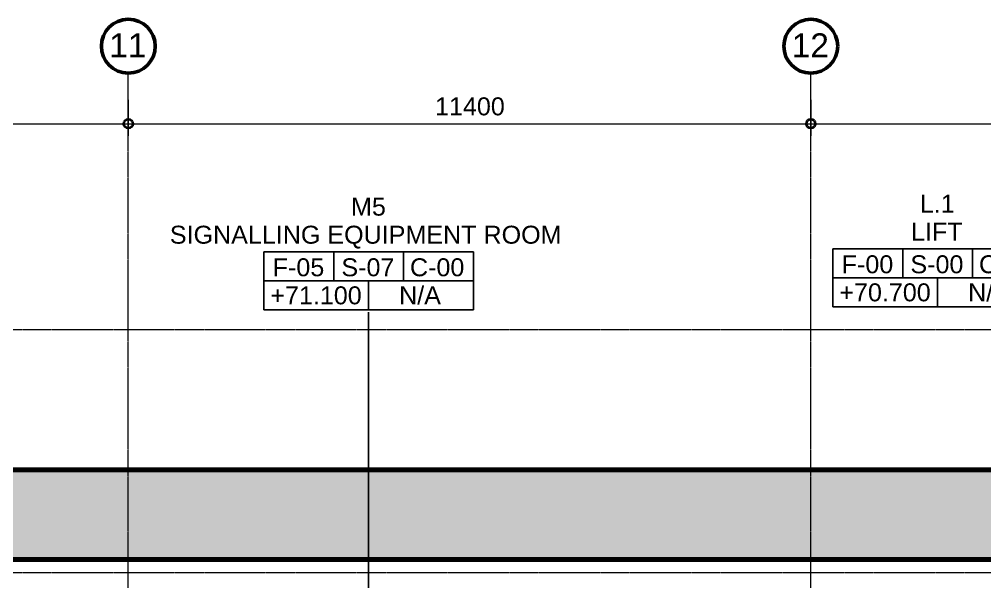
# Model space of a CAD drawing. Header units: millimetres. Extents: x -853228 to -774636, y -17776 to 22455.
# Drawn here: x -803503 to -787378, y 12044 to 21440 of the extents above; entities that cross this region are included whole.
import ezdxf

# ---------------------------------------------------------------- set-up
doc = ezdxf.new("R2010")
doc.units = ezdxf.units.MM
doc.linetypes.add('DPA_Grid _ Level 100', pattern=[10, 5.5, -1.6, 1.3, -1.6])
for name, color, linetype, lineweight in [('A-ANNO-DIMS', 1, 'Continuous', 9), ('A-ANNO-DIMS-100', 1, 'Continuous', 9), ('A-FLOR-E', 2, 'Continuous', 35), ('A-ROOM-IDEN', 3, 'Continuous', 25), ('A-ROOM-LINE', 3, 'Continuous', 25), ('A-WALL', 5, 'Continuous', 35), ('A-WALL-PATT', 1, 'Continuous', 35), ('S-GRID', 251, 'Continuous', 9), ('S-GRID-IDEN', 3, 'Continuous', 50)]:
    doc.layers.add(name, color=color, linetype=linetype, lineweight=lineweight)
doc.styles.add('Arial', font='arial.ttf', dxfattribs={"height": 400})
doc.styles.add('Arial_2', font='arial.ttf', dxfattribs={"height": 300})
doc.dimstyles.new('DPA-DIM-3_0_C-C', dxfattribs={"dimscale": 304.8, "dimtxt": 306.07782, "dimasz": 0.492126, "dimexe": 0.656168, "dimexo": 0.0625, "dimgap": 0.164042, "dimtad": 1, "dimdec": 0, "dimzin": 0, "dimdsep": 46, "dimtxsty": 'Arial_2', "dimblk1": 'DOTBLANK', "dimblk2": 'DOTBLANK', "dimsah": 1, "dimcen": 0.09, "dimdle": 0.656168, "dimadec": 8, "dimazin": 0, "dimtfac": 1, "dimtdec": 4, "dimtix": 1, "dimtmove": 0, "dimatfit": 3, "dimfxl": 1.312336, "dimfxlon": 1, "dimtvp": 1, "dimtolj": 1, "dimtzin": 0, "dimarcsym": 2})

# ---------------------------------------------------------------- blocks, each defined once
blk = doc.blocks.new('Grid - 100 Scale-2291345-4281-01 ENLARGED LOWER PLATFORM LEVEL - REFLECTED CEILING PLAN - SHEET 2')
at = {"layer": 'S-GRID-IDEN'}
blk.add_circle((0, 0), 4.5, dxfattribs=at)
blk = doc.blocks.new('DIMBLOCK4-4281-01 ENLARGED LOWER PLATFORM LEVEL - REFLECTED CEILING PLAN - SHEET 2')
at = {"layer": 'A-ANNO-DIMS-100'}
for p, q in [((-813082, 20096), (-813082, 19496)), ((-813082, 19696), (-813082, 20096)), ((-801682, 20096), (-801682, 19496)), ((-801682, 19696), (-801682, 20096)), ((-813082, 19696), (-801682, 19696))]:
    blk.add_line(p, q, dxfattribs=at)
at = {"layer": 'A-ANNO-DIMS-100', "lineweight": 35}
for centre in [(-813082, 19696), (-801682, 19696)]:
    blk.add_circle(centre, 75, dxfattribs=at)
at = {"layer": 'A-ANNO-DIMS-100', "color": 0, "insert": (-807959, 20136), "char_height": 300, "width": 1384.41, "attachment_point": 1, "line_spacing_factor": 0.941778, "style": 'Arial_2'}
blk.add_mtext('11400', dxfattribs=at)
blk = doc.blocks.new('_DotBlank')
at = {"color": 0, "linetype": 'ByBlock', "lineweight": -2}
blk.add_line((-0.5, 0), (-1, 0), dxfattribs=at)
blk.add_circle((0, 0), 0.5, dxfattribs=at)
blk = doc.blocks.new('DIMBLOCK5-4281-01 ENLARGED LOWER PLATFORM LEVEL - REFLECTED CEILING PLAN - SHEET 2')
at = {"layer": 'A-ANNO-DIMS-100'}
for p, q in [((-801682, 20096), (-801682, 19496)), ((-801682, 19696), (-801682, 20096)), ((-790282, 20096), (-790282, 19496)), ((-790282, 19696), (-790282, 20096)), ((-801682, 19696), (-790282, 19696))]:
    blk.add_line(p, q, dxfattribs=at)
at = {"layer": 'A-ANNO-DIMS-100', "lineweight": 35}
for centre in [(-801682, 19696), (-790282, 19696)]:
    blk.add_circle(centre, 75, dxfattribs=at)
at = {"layer": 'A-ANNO-DIMS-100', "color": 0, "insert": (-796559, 20136), "char_height": 300, "width": 1384.41, "attachment_point": 1, "line_spacing_factor": 0.941778, "style": 'Arial_2'}
blk.add_mtext('11400', dxfattribs=at)
blk = doc.blocks.new('DIMBLOCK6-4281-01 ENLARGED LOWER PLATFORM LEVEL - REFLECTED CEILING PLAN - SHEET 2')
at = {"layer": 'A-ANNO-DIMS-100'}
for p, q in [((-790282, 20096), (-790282, 19496)), ((-790282, 19696), (-790282, 20096)), ((-778882, 20096), (-778882, 19496)), ((-778882, 19696), (-778882, 20096)), ((-790282, 19696), (-778882, 19696))]:
    blk.add_line(p, q, dxfattribs=at)
at = {"layer": 'A-ANNO-DIMS-100', "lineweight": 35}
for centre in [(-790282, 19696), (-778882, 19696)]:
    blk.add_circle(centre, 75, dxfattribs=at)
at = {"layer": 'A-ANNO-DIMS-100', "color": 0, "insert": (-785159, 20136), "char_height": 300, "width": 1384.41, "attachment_point": 1, "line_spacing_factor": 0.941778, "style": 'Arial_2'}
blk.add_mtext('11400', dxfattribs=at)
blk = doc.blocks.new('DPA_Room Tag Box - Standard-4486259-4281-01 ENLARGED LOWER PLATFORM LEVEL - REFLECTED CEILING PLAN - SHEET 2')
at = {"layer": 'A-ROOM-LINE'}
for p, q in [((-17.5, -2.94), (-17.5, -12.6)), ((-17.5, -2.94), (17.5, -2.94)), ((-5.83, -2.94), (-5.83, -7.77)), ((5.83, -2.94), (5.83, -7.77)), ((17.5, -2.94), (17.5, -12.6)), ((-17.5, -7.77), (17.5, -7.77)), ((0, -7.77), (0, -12.6)), ((-17.5, -12.6), (17.5, -12.6))]:
    blk.add_line(p, q, dxfattribs=at)

msp = doc.modelspace()

# ---------------------------------------------------------------- hatches: boundary and pattern name
at = {"layer": 'A-WALL-PATT', "lineweight": 9}
h = msp.add_hatch(dxfattribs=at)
h.set_pattern_fill('FP_1', color=256, style=0, pattern_type=2)
h.set_pattern_definition([(50, (0, 0), (728.7365, -63.75582), [76.2, -838.2]), (355, (0, 0), (-140.9716, 764.2276), [60.96, -670.56]), (100.451, (60.7, -5.3), (587.77, 700.46675), [64.76, -712.36]), (46.184, (0, 203.2), (1084.3162, -168.171), [114.3, -1257.3]), (96.636, (90.4, 189.2), (949.6099, 989.7098), [97.14, -1068.54]), (351.184, (0, 203.2), (949.6206, 989.7012), [91.44, -1005.84]), (21, (101.6, 152.4), (606.45787, -409.06057), [76.2, -838.2]), (326, (101.6, 152.4), (247.20834, 736.7529), [60.96, -670.56]), (71.451, (152.14, 118.3), (853.66825, 327.6855), [64.76, -712.36]), (37.5, (0, 0), (12.35469, 338.22012), [33.528, -628.904, 33.528, -647.192, -673.1]), (37.5, (0, 0), (12.35469, 338.22012), [-1343.152, 33.528, -639.572]), (7.5, (0, 0), (267.27887, 400.72213), [33.528, -354.584, 33.528, -613.664, -256.54]), (7.5, (0, 0), (267.27887, 400.72213), [-1035.304, 33.528, -223.012]), (327.5, (-226.57, 0), (542.36333, -22.915345), [33.528, -220.472, 33.528, -758.952, -1051.56]), (327.5, (-226.57, 0), (542.36333, -22.915345), [-1046.48, 33.528, -1018.032]), (317.5, (-328.17, 0), (592.51696, 101.7071), [33.528, -296.672, 33.528, -492.76, -746.76]), (317.5, (-328.17, 0), (592.51696, 101.7071), [-856.488, 33.528, -713.232])])
h.paths.add_polyline_path([(-778775, 12414), (-778775, 13914), (-848907.4, 13914), (-848907.4, 12414), (-785882.4, 12414)])

# ---------------------------------------------------------------- linework, layer by layer
at = {"layer": 'A-FLOR-E'}
for p, q in [((-848907.4, 12414), (-778775, 12414)), ((-778775, 12414), (-848907.4, 12414)), ((-848907.4, 12414), (-778775, 12414)), ((-778775, 12414), (-848907.4, 12414))]:
    msp.add_line(p, q, dxfattribs=at)
at = {"layer": 'A-ROOM-IDEN'}
msp.add_line((-797668.1, 9015.8), (-797668.1, 16547.7), dxfattribs=at)
at = {"layer": 'A-WALL', "color": 7, "lineweight": 70}
for p, q in [((-847407.4, 13914), (-778775, 13914)), ((-786082.4, 12414), (-807982.4, 12414))]:
    msp.add_line(p, q, dxfattribs=at)
at = {"layer": 'S-GRID', "linetype": 'DPA_Grid _ Level 100'}
for p, q in [((-801682.4, -17775.6), (-801682.4, 20540.3)), ((-790282.4, -17775.6), (-790282.4, 20540.3)), ((-778882.4, 16252), (-851892.1, 16252)), ((-778882.4, 12194), (-851892.1, 12194))]:
    msp.add_line(p, q, dxfattribs=at)

# ---------------------------------------------------------------- block references
at = {"layer": 'A-ROOM-IDEN', "xscale": 99.99999999999993, "yscale": 99.99999999999993, "zscale": 99.99999999999993}
for p in [(-788164, 17897.7), (-797668.1, 17847.7)]:
    msp.add_blockref('DPA_Room Tag Box - Standard-4486259-4281-01 ENLARGED LOWER PLATFORM LEVEL - REFLECTED CEILING PLAN - SHEET 2', p, dxfattribs=at)
at = {"layer": 'S-GRID-IDEN', "xscale": 99.99999999999993, "yscale": 99.99999999999993, "zscale": 99.99999999999993}
for p in [(-801682.4, 20990.3), (-790282.4, 20990.3)]:
    msp.add_blockref('Grid - 100 Scale-2291345-4281-01 ENLARGED LOWER PLATFORM LEVEL - REFLECTED CEILING PLAN - SHEET 2', p, dxfattribs=at)

# ---------------------------------------------------------------- texts
at = {"layer": 'A-ROOM-IDEN', "lineweight": 9, "char_height": 300, "attachment_point": 1, "style": 'Arial_2'}
for s, insert, width in [('M5', (-797962.2, 18460.3), 713.502), ('L.1', (-788461.1, 18510.3), 721.519), ('SIGNALLING EQUIPMENT ROOM', (-800988.6, 17991.4), 8040.926), ('LIFT', (-788607.5, 18041.4), 1066.244), ('F-05', (-799270.8, 17447.2), 1058.227), ('S-07', (-798122.6, 17447.2), 1090.295), ('C-00', (-796977.6, 17447.2), 1114.346), ('F-00', (-789766.6, 17497.2), 1058.227), ('S-00', (-788618.4, 17497.2), 1090.295), ('C-00', (-787473.4, 17497.2), 1114.346), ('+71.100', (-799309.9, 16978.4), 1883.966), ('N/A', (-797159.1, 16978.4), 857.806), ('+70.700', (-789805.7, 17028.4), 1883.966), ('N/A', (-787654.9, 17028.4), 857.806)]:
    msp.add_mtext(s, dxfattribs=dict(at, insert=insert, width=width))
at = {"layer": 'S-GRID-IDEN', "lineweight": 9, "char_height": 400, "width": 753.586, "attachment_point": 1, "style": 'Arial'}
for s, insert in [('11', (-802001.2, 21206.2)), ('12', (-790601.2, 21206.2))]:
    msp.add_mtext(s, dxfattribs=dict(at, insert=insert))

# ---------------------------------------------------------------- dimensions: what is measured, and where the dimension line sits
at = {"layer": 'A-ANNO-DIMS'}
for base, p1, p2, picture, middle in [((-801682.4, 19696.3), (-813082.4, 20096.3), (-801682.4, 20096.3), 'DIMBLOCK4-4281-01 ENLARGED LOWER PLATFORM LEVEL - REFLECTED CEILING PLAN - SHEET 2', (-807382.4, 19899.4)), ((-790282.4, 19696.3), (-801682.4, 20096.3), (-790282.4, 20096.3), 'DIMBLOCK5-4281-01 ENLARGED LOWER PLATFORM LEVEL - REFLECTED CEILING PLAN - SHEET 2', (-795982.4, 19899.4)), ((-778882.4, 19696.3), (-790282.4, 20096.3), (-778882.4, 20096.3), 'DIMBLOCK6-4281-01 ENLARGED LOWER PLATFORM LEVEL - REFLECTED CEILING PLAN - SHEET 2', (-784582.4, 19899.4))]:
    dim = msp.add_linear_dim(base=base, p1=p1, p2=p2, dimstyle='DPA-DIM-3_0_C-C', override={"dimpost": '<>', "dimfxl": 11400}, dxfattribs=at)
    dim.commit()
    dim.dimension.update_dxf_attribs({"geometry": picture, "text_midpoint": middle})

doc.saveas('drawing.dxf')
